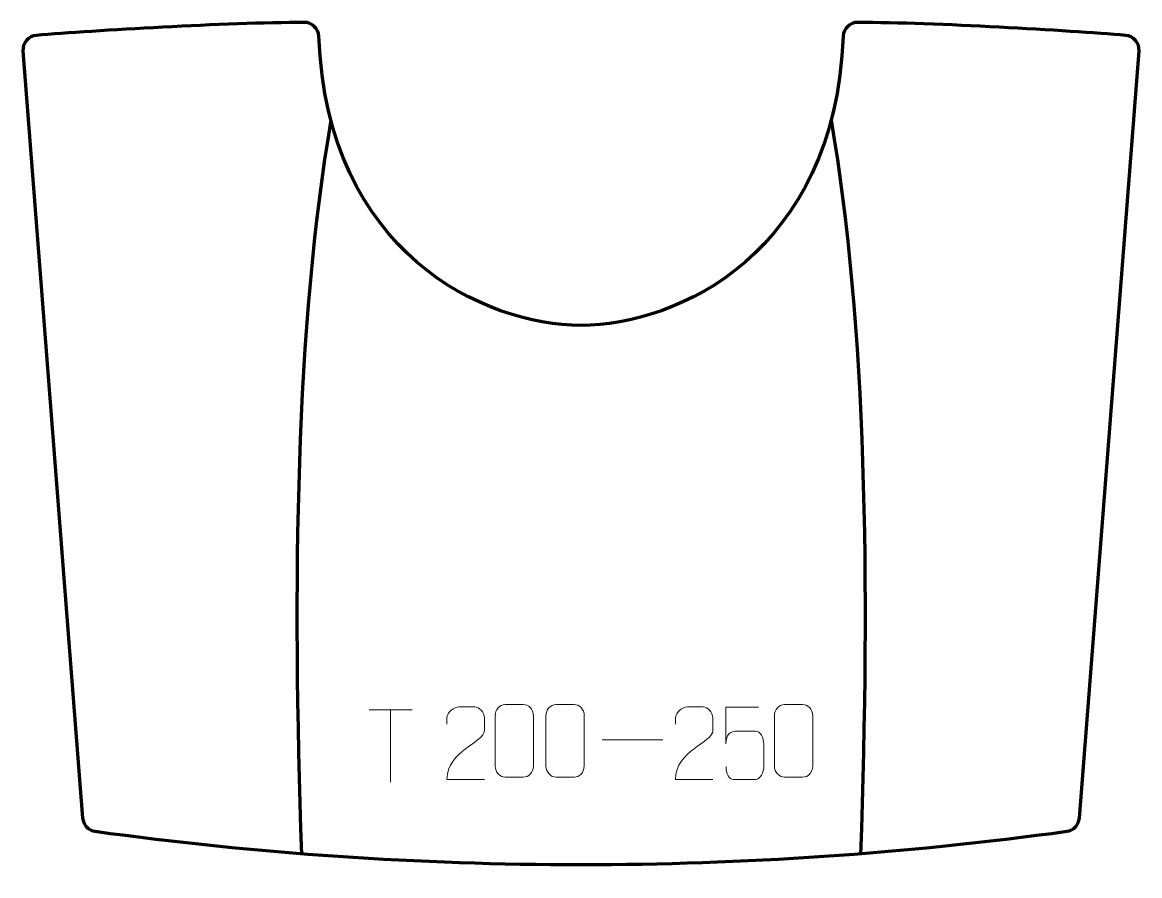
# Model space of a CAD drawing. Header units: millimetres. Extents: x -192 to 192, y -149 to 145.
import ezdxf

# ---------------------------------------------------------------- set-up
doc = ezdxf.new("R2010")
doc.units = ezdxf.units.MM
doc.header["$MEASUREMENT"] = 0
for name, color, linetype in [('layer 1', 7, 'Continuous'), ('layer 2', 7, 'Continuous'), ('layer 3', 7, 'Continuous')]:
    doc.layers.add(name, color=color, linetype=linetype)

msp = doc.modelspace()

# ---------------------------------------------------------------- linework, layer by layer
at = {"layer": 'layer 1', "color": 250, "lineweight": 9}
for points in [[(-72.9622, -91.6855), (-72.9622, -91.6855), (-58.1138, -91.6855), (-58.1138, -91.6855)], [(-65.5378, -116.6155), (-65.5378, -116.6155), (-65.5378, -91.662), (-65.5378, -91.662)], [(7.2403, -102.0221), (7.2403, -102.0221), (28.1994, -102.0221), (28.1994, -102.0221)]]:
    msp.add_open_spline(points, degree=3, dxfattribs=at)
for points, knots in [([(-33.2614, -115.6814), (-37.5571, -115.6811), (-41.8528, -115.6811), (-46.1481, -115.6814), (-46.1481, -115.6814), (-46.1481, -105.7491), (-33.3417, -103.1079), (-33.2614, -98.7976), (-33.2614, -98.7976), (-33.2617, -97.3735), (-33.2617, -95.9498), (-33.2614, -94.5265), (-33.2614, -94.5265), (-33.2762, -92.4494), (-35.1317, -90.7246), (-36.5923, -90.7073), (-36.5923, -90.7073), (-38.4045, -90.7077), (-40.2164, -90.7077), (-42.0279, -90.7073), (-42.0279, -90.7073), (-43.6206, -90.6908), (-46.0897, -92.4829), (-46.1481, -94.5765), (-46.1481, -94.5765), (-46.1481, -94.5765), (-46.1481, -96.6313), (-46.1481, -96.6313)], [0, 0, 0, 0, 0.125, 0.125, 0.125, 0.125, 0.25, 0.25, 0.25, 0.25, 0.375, 0.375, 0.375, 0.375, 0.5, 0.5, 0.5, 0.5, 0.625, 0.625, 0.625, 0.625, 0.75, 0.75, 0.75, 0.75, 1, 1, 1, 1]), ([(-26.0862, -89.8958), (-24.0179, -89.8958), (-21.9494, -89.8958), (-19.8808, -89.8958), (-19.8808, -89.8958), (-18.1497, -89.8602), (-16.3787, -91.3545), (-16.355, -93.7966), (-16.355, -93.7966), (-16.3554, -99.554), (-16.3554, -105.3118), (-16.355, -111.07), (-16.355, -111.07), (-16.4793, -113.3976), (-17.9708, -114.8799), (-19.8808, -114.8907), (-19.8808, -114.8907), (-21.9545, -114.8903), (-24.0282, -114.8903), (-26.1016, -114.8907), (-26.1016, -114.8907), (-27.8135, -114.9963), (-29.5673, -113.1084), (-29.5573, -111.0874), (-29.5573, -111.0874), (-29.557, -105.3068), (-29.557, -99.5265), (-29.5573, -93.7467), (-29.5573, -93.7467), (-29.5536, -91.6047), (-28.0003, -89.8822), (-26.0862, -89.8958)], [0, 0, 0, 0, 0.11111111, 0.11111111, 0.11111111, 0.11111111, 0.22222222, 0.22222222, 0.22222222, 0.22222222, 0.33333333, 0.33333333, 0.33333333, 0.33333333, 0.44444444, 0.44444444, 0.44444444, 0.44444444, 0.55555556, 0.55555556, 0.55555556, 0.55555556, 0.66666667, 0.66666667, 0.66666667, 0.66666667, 0.77777778, 0.77777778, 0.77777778, 0.77777778, 1, 1, 1, 1]), ([(-8.6042, -89.8958), (-6.536, -89.8958), (-4.4674, -89.8958), (-2.3989, -89.8958), (-2.3989, -89.8958), (-0.6677, -89.8602), (1.1032, -91.3545), (1.1269, -93.7966), (1.1269, -93.7966), (1.1265, -99.554), (1.1265, -105.3118), (1.1269, -111.07), (1.1269, -111.07), (1.0026, -113.3976), (-0.4889, -114.8799), (-2.3989, -114.8907), (-2.3989, -114.8907), (-4.4726, -114.8903), (-6.5463, -114.8903), (-8.6197, -114.8907), (-8.6197, -114.8907), (-10.3316, -114.9963), (-12.0854, -113.1084), (-12.0754, -111.0874), (-12.0754, -111.0874), (-12.0751, -105.3068), (-12.0751, -99.5265), (-12.0754, -93.7467), (-12.0754, -93.7467), (-12.0716, -91.6047), (-10.5183, -89.8822), (-8.6042, -89.8958)], [0, 0, 0, 0, 0.11111111, 0.11111111, 0.11111111, 0.11111111, 0.22222222, 0.22222222, 0.22222222, 0.22222222, 0.33333333, 0.33333333, 0.33333333, 0.33333333, 0.44444444, 0.44444444, 0.44444444, 0.44444444, 0.55555556, 0.55555556, 0.55555556, 0.55555556, 0.66666667, 0.66666667, 0.66666667, 0.66666667, 0.77777778, 0.77777778, 0.77777778, 0.77777778, 1, 1, 1, 1]), ([(45.4074, -115.6814), (41.1116, -115.6811), (36.8159, -115.6811), (32.5206, -115.6814), (32.5206, -115.6814), (32.5206, -105.7491), (45.327, -103.1079), (45.4074, -98.7976), (45.4074, -98.7976), (45.407, -97.3735), (45.407, -95.9498), (45.4074, -94.5265), (45.4074, -94.5265), (45.3926, -92.4494), (43.537, -90.7246), (42.0764, -90.7073), (42.0764, -90.7073), (40.2642, -90.7077), (38.4523, -90.7077), (36.6408, -90.7073), (36.6408, -90.7073), (35.0481, -90.6908), (32.5791, -92.4829), (32.5206, -94.5765), (32.5206, -94.5765), (32.5206, -94.5765), (32.5206, -96.6313), (32.5206, -96.6313)], [0, 0, 0, 0, 0.125, 0.125, 0.125, 0.125, 0.25, 0.25, 0.25, 0.25, 0.375, 0.375, 0.375, 0.375, 0.5, 0.5, 0.5, 0.5, 0.625, 0.625, 0.625, 0.625, 0.75, 0.75, 0.75, 0.75, 1, 1, 1, 1]), ([(61.1359, -90.7755), (61.1359, -90.7755), (49.9023, -90.7755), (49.9023, -90.7755), (49.9023, -90.7755), (49.9025, -95.0061), (49.9025, -99.237), (49.9023, -103.4682), (49.9023, -103.4682), (49.902, -100.1581), (51.3276, -99.0863), (53.7857, -99.0258), (53.7857, -99.0258), (55.918, -99.0255), (58.0504, -99.0255), (60.1826, -99.0258), (60.1826, -99.0258), (61.6246, -99.019), (62.9138, -101.3995), (62.9388, -103.4682), (62.9388, -103.4682), (62.9385, -106.0555), (62.9385, -108.6431), (62.9388, -111.2308), (62.9388, -111.2308), (62.9791, -113.1902), (61.6685, -115.6265), (60.2473, -115.685), (60.2473, -115.685), (58.5371, -115.6847), (54.2585, -115.6847), (52.5478, -115.685), (52.5478, -115.685), (50.9347, -115.6938), (49.967, -113.729), (49.9487, -111.1779)], [0, 0, 0, 0, 0.1, 0.1, 0.1, 0.1, 0.2, 0.2, 0.2, 0.2, 0.3, 0.3, 0.3, 0.3, 0.4, 0.4, 0.4, 0.4, 0.5, 0.5, 0.5, 0.5, 0.6, 0.6, 0.6, 0.6, 0.7, 0.7, 0.7, 0.7, 0.8, 0.8, 0.8, 0.8, 1, 1, 1, 1]), ([(70.0645, -89.8958), (72.1327, -89.8958), (74.2013, -89.8958), (76.2699, -89.8958), (76.2699, -89.8958), (78.001, -89.8602), (79.7719, -91.3545), (79.7956, -93.7966), (79.7956, -93.7966), (79.7953, -99.554), (79.7953, -105.3118), (79.7956, -111.07), (79.7956, -111.07), (79.6714, -113.3976), (78.1798, -114.8799), (76.2699, -114.8907), (76.2699, -114.8907), (74.1961, -114.8903), (72.1224, -114.8903), (70.0491, -114.8907), (70.0491, -114.8907), (68.3371, -114.9963), (66.5834, -113.1084), (66.5933, -111.0874), (66.5933, -111.0874), (66.5937, -105.3068), (66.5937, -99.5265), (66.5933, -93.7467), (66.5933, -93.7467), (66.5971, -91.6047), (68.1504, -89.8822), (70.0645, -89.8958)], [0, 0, 0, 0, 0.11111111, 0.11111111, 0.11111111, 0.11111111, 0.22222222, 0.22222222, 0.22222222, 0.22222222, 0.33333333, 0.33333333, 0.33333333, 0.33333333, 0.44444444, 0.44444444, 0.44444444, 0.44444444, 0.55555556, 0.55555556, 0.55555556, 0.55555556, 0.66666667, 0.66666667, 0.66666667, 0.66666667, 0.77777778, 0.77777778, 0.77777778, 0.77777778, 1, 1, 1, 1])]:
    msp.add_open_spline(points, degree=3, knots=knots, dxfattribs=at)
at = {"layer": 'layer 2', "color": 12, "lineweight": 200}
msp.add_open_spline([(-171.5743, -128.9751), (-171.5743, -128.9751), (-192.1175, 135.1627), (-192.1175, 135.1627), (-192.1175, 135.1627), (-192.3305, 137.901), (-190.2783, 140.3094), (-187.5408, 140.5337), (-187.5408, 140.5337), (-167.5248, 142.1722), (-122.0658, 144.8612), (-95.2872, 144.9973), (-95.2872, 144.9973), (-92.5941, 145.0108), (-90.3752, 142.8865), (-90.2684, 140.1956), (-90.2684, 140.1956), (-87.2805, 65.6637), (-33.3181, 40.647), (-0.0002, 40.647), (-0.0002, 40.647), (33.318, 40.647), (87.2804, 65.6637), (90.2683, 140.1954), (90.2683, 140.1954), (90.3751, 142.8851), (92.595, 145.0105), (95.2866, 144.9973), (95.2866, 144.9973), (122.0656, 144.8612), (167.5265, 142.1721), (187.542, 140.5336), (187.542, 140.5336), (190.279, 140.3086), (192.3304, 137.9006), (192.1174, 135.1626), (192.1174, 135.1626), (192.1174, 135.1626), (171.5742, -128.9751), (171.5742, -128.9751), (171.5742, -128.9751), (171.3897, -131.3472), (169.625, -133.219), (167.2678, -133.5419), (167.2678, -133.5419), (55.7562, -148.8156), (-55.7559, -148.8157), (-167.2679, -133.5419), (-167.2679, -133.5419), (-169.6254, -133.219), (-171.3898, -131.3475), (-171.5743, -128.9751)], degree=3, knots=[0, 0, 0, 0, 0.07142857, 0.07142857, 0.07142857, 0.07142857, 0.14285714, 0.14285714, 0.14285714, 0.14285714, 0.21428571, 0.21428571, 0.21428571, 0.21428571, 0.28571429, 0.28571429, 0.28571429, 0.28571429, 0.35714286, 0.35714286, 0.35714286, 0.35714286, 0.42857143, 0.42857143, 0.42857143, 0.42857143, 0.5, 0.5, 0.5, 0.5, 0.57142857, 0.57142857, 0.57142857, 0.57142857, 0.64285714, 0.64285714, 0.64285714, 0.64285714, 0.71428571, 0.71428571, 0.71428571, 0.71428571, 0.78571429, 0.78571429, 0.78571429, 0.78571429, 0.85714286, 0.85714286, 0.85714286, 0.85714286, 1, 1, 1, 1], dxfattribs=at)
at = {"layer": 'layer 3', "color": 142, "lineweight": 200}
for points in [[(-86.1091, 111.3491), (-98.2556, 40.1716), (-99.5044, -47.2653), (-96.2507, -141.4191)], [(86.109, 111.3491), (98.2555, 40.1716), (99.5043, -47.2653), (96.2506, -141.4191)]]:
    msp.add_open_spline(points, degree=3, dxfattribs=at)

doc.saveas('drawing.dxf')
